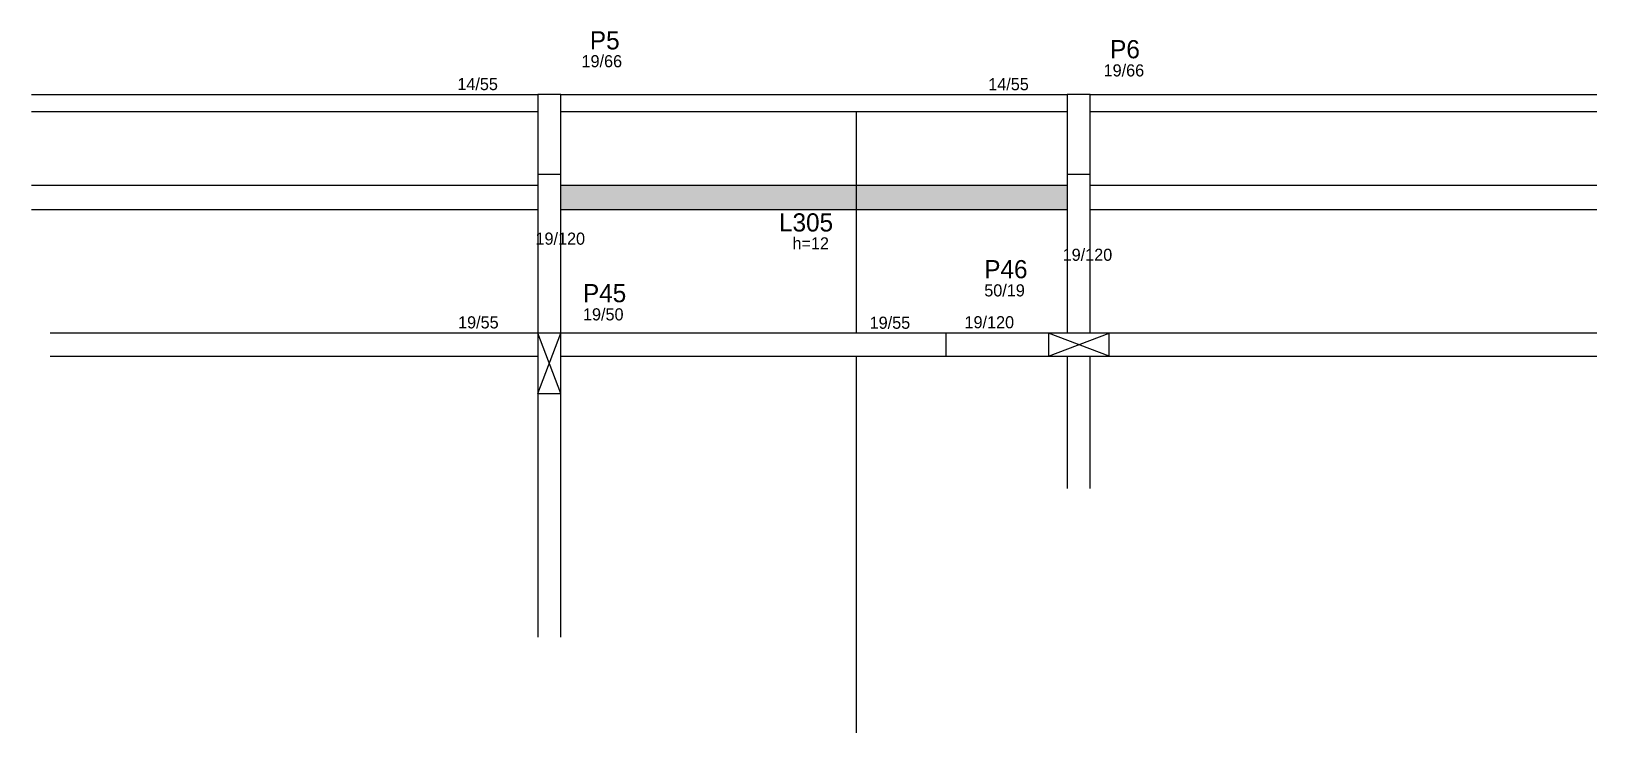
# Model space of a CAD drawing. Header units: metres. Extents: x 4041 to 5333, y 2281 to 2860.
import ezdxf

# ---------------------------------------------------------------- set-up
doc = ezdxf.new("R2010")
doc.units = ezdxf.units.M
for name, color, linetype in [('1', 7, 'Continuous'), ('3', 7, 'Continuous'), ('4', 7, 'Continuous'), ('7', 7, 'Continuous'), ('Hachura', 7, 'Continuous'), ('Painéis', 7, 'Continuous')]:
    doc.layers.add(name, color=color, linetype=linetype)

msp = doc.modelspace()

# ---------------------------------------------------------------- hatches: boundary and pattern name
at = {"layer": 'Hachura'}
h = msp.add_hatch(color=7, dxfattribs=at)
h.dxf.hatch_style = 1
h.paths.add_polyline_path([(4478.1, 2712.9), (4896.1, 2712.9), (4896.1, 2712.9), (4896.1, 2732.9), (4896.1, 2732.9), (4478.1, 2732.9), (4478.1, 2732.9), (4478.1, 2712.9)])

# ---------------------------------------------------------------- linework, layer by layer
at = {"layer": '1', "color": 7, "lineweight": 25}
for p, q in [((4459.1, 2560.9), (4478.1, 2610.9)), ((4478.1, 2560.9), (4459.1, 2610.9)), ((4880.6, 2591.9), (4930.6, 2610.9)), ((4930.6, 2591.9), (4880.6, 2610.9))]:
    msp.add_line(p, q, dxfattribs=at)
at = {"layer": '3', "color": 7, "lineweight": 25}
for p, q in [((4041.1, 2807.9), (4459.1, 2807.9)), ((4478.1, 2807.9), (4896.1, 2807.9)), ((4915.1, 2807.9), (5333.1, 2807.9)), ((4041.1, 2793.9), (4459.1, 2793.9)), ((4478.1, 2793.9), (4896.1, 2793.9)), ((4915.1, 2793.9), (5333.1, 2793.9)), ((4796.1, 2591.9), (4796.1, 2610.9))]:
    msp.add_line(p, q, dxfattribs=at)
for points in [[(4459.1, 2741.9), (4459.1, 2610.9)], [(4478.1, 2610.9), (4478.1, 2741.9)], [(4896.1, 2741.9), (4896.1, 2610.9)], [(4915.1, 2610.9), (4915.1, 2741.9)], [(4459.1, 2610.9), (4056.6, 2610.9)], [(4896.1, 2610.9), (4478.1, 2610.9)], [(5333.1, 2610.9), (4915.1, 2610.9)], [(4056.6, 2591.9), (4459.1, 2591.9)], [(4459.1, 2591.9), (4459.1, 2359.9)], [(4478.1, 2591.9), (4896.1, 2591.9)], [(4478.1, 2359.9), (4478.1, 2591.9)], [(4896.1, 2591.9), (4896.1, 2482.4)], [(4915.1, 2591.9), (5333.1, 2591.9)], [(4915.1, 2482.4), (4915.1, 2591.9)]]:
    msp.add_lwpolyline(points, dxfattribs=at)
at = {"layer": '7', "color": 7, "lineweight": 25}
for points in [[(4459.1, 2741.9), (4478.1, 2741.9), (4478.1, 2807.9), (4459.1, 2807.9), (4459.1, 2741.9)], [(4896.1, 2741.9), (4915.1, 2741.9), (4915.1, 2807.9), (4896.1, 2807.9), (4896.1, 2741.9)], [(4459.1, 2560.9), (4478.1, 2560.9), (4478.1, 2610.9), (4459.1, 2610.9), (4459.1, 2560.9)], [(4880.6, 2591.9), (4930.6, 2591.9), (4930.6, 2610.9), (4880.6, 2610.9), (4880.6, 2591.9)]]:
    msp.add_lwpolyline(points, dxfattribs=at)
at = {"layer": 'Painéis', "color": 7, "lineweight": 25}
for p, q in [((4722.1, 2610.9), (4722.1, 2793.9)), ((4041.1, 2732.9), (4459.1, 2732.9)), ((4478.1, 2732.9), (4896.1, 2732.9)), ((4915.1, 2732.9), (5333.1, 2732.9)), ((4041.1, 2712.9), (4459.1, 2712.9)), ((4478.1, 2712.9), (4896.1, 2712.9)), ((4915.1, 2712.9), (5333.1, 2712.9)), ((4722.1, 2280.9), (4722.1, 2591.9))]:
    msp.add_line(p, q, dxfattribs=at)

# ---------------------------------------------------------------- texts
at = {"layer": '3', "color": 7, "lineweight": 25}
for s, p in [('19/66', (4495.2, 2830.3)), ('19/66', (4926.1, 2822.7)), ('14/55', (4392.7, 2811.4)), ('14/55', (4830.9, 2811.3)), ('19/120', (4457.2, 2683.8)), ('h=12', (4669.3, 2679.9)), ('19/120', (4892.3, 2670.5)), ('50/19', (4827.6, 2641.1)), ('19/55', (4393.3, 2614.7)), ('19/50', (4496.4, 2621.3)), ('19/55', (4733, 2614.4)), ('19/120', (4811.3, 2614.8))]:
    msp.add_text(s, height=10, dxfattribs=at).set_placement(p)
at = {"layer": '4', "color": 7, "lineweight": 25}
for s, p in [('P5', (4502.1, 2845)), ('P6', (4931.5, 2837.7)), ('L305', (4658.2, 2694.7)), ('P46', (4827.6, 2656.1)), ('P45', (4496.4, 2636.3))]:
    msp.add_text(s, height=15, dxfattribs=at).set_placement(p)

doc.saveas('drawing.dxf')
